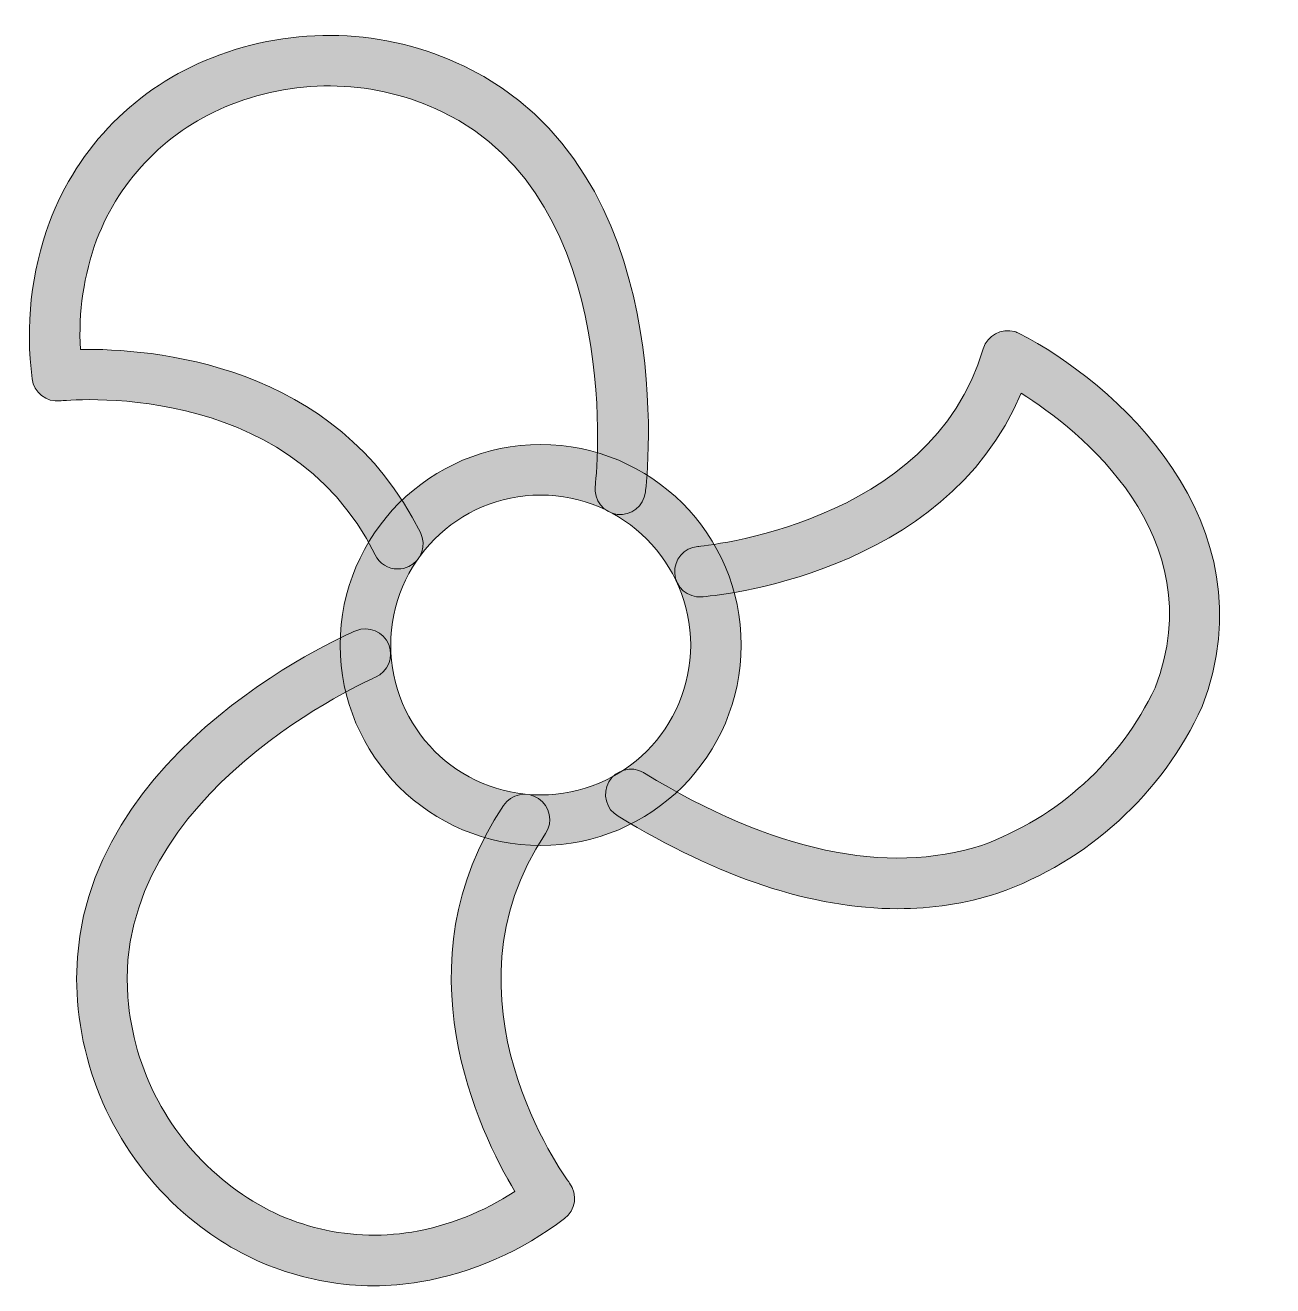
# Model space of a CAD drawing. Header units: inches. Extents: x 41 to 161, y 29 to 150.
import ezdxf

# ---------------------------------------------------------------- set-up
doc = ezdxf.new("R2010")
doc.units = ezdxf.units.IN
doc.header["$MEASUREMENT"] = 0
doc.layers.add('Icons', color=7, linetype='Continuous')

msp = doc.modelspace()

# ---------------------------------------------------------------- hatches: boundary and pattern name
at = {"layer": 'Icons', "true_color": 0xffffff}
h = msp.add_hatch(color=7, dxfattribs=at)
h.dxf.hatch_style = 2
edge = h.paths.add_edge_path()
edge.add_spline(control_points=[(76.81, 97.92), (75.88, 97.92), (75.02, 98.45), (74.61, 99.29), (66.12, 116.55), (44.42, 114.18), (44.2, 114.16), (42.86, 114.01), (41.65, 114.96), (41.49, 116.3), (40.82, 121.4), (41.39, 126.59), (43.16, 131.43), (45.91, 138.71), (51.62, 144.49), (58.88, 147.31), (66.74, 150.45), (75.57, 150.16), (83.21, 146.5), (104.28, 136.4), (100.88, 106.59), (100.73, 105.33), (100.57, 103.99), (99.35, 103.04), (98.01, 103.2), (96.67, 103.36), (95.72, 104.58), (95.88, 105.92), (95.88, 105.92), (95.88, 105.92), (95.88, 105.92), (95.92, 106.2), (98.99, 133.52), (81.09, 142.1), (74.69, 145.17), (67.29, 145.41), (60.7, 142.78), (54.71, 140.46), (50, 135.71), (47.72, 129.71), (46.48, 126.33), (45.95, 122.73), (46.15, 119.13), (52.9, 119.23), (70.88, 117.92), (79, 101.43), (79.6, 100.22), (79.1, 98.76), (77.89, 98.16), (77.89, 98.16), (77.89, 98.16), (77.89, 98.16), (77.55, 98), (77.18, 97.92), (76.81, 97.92), (76.81, 97.92), (76.81, 97.92), (76.81, 97.92)], knot_values=[0, 0, 0, 0, 1, 1, 1, 2, 2, 2, 3, 3, 3, 4, 4, 4, 5, 5, 5, 6, 6, 6, 7, 7, 7, 8, 8, 8, 9, 9, 9, 10, 10, 10, 11, 11, 11, 12, 12, 12, 13, 13, 13, 14, 14, 14, 15, 15, 15, 16, 16, 16, 17, 17, 17, 18, 18, 18, 19, 19, 19, 19], degree=3, periodic=1)
h = msp.add_hatch(color=7, dxfattribs=at)
h.dxf.hatch_style = 2
edge = h.paths.add_edge_path()
edge.add_spline(control_points=[(125.12, 65.1), (116.88, 65.1), (107.84, 68.09), (98.1, 74.03), (96.93, 74.7), (96.53, 76.19), (97.21, 77.36), (97.88, 78.53), (99.37, 78.93), (100.54, 78.26), (100.57, 78.24), (100.61, 78.22), (100.64, 78.19), (113.05, 70.63), (124, 68.28), (133.2, 71.22), (140.57, 73.89), (146.59, 79.36), (149.97, 86.44), (155.58, 101.19), (142.65, 111.34), (137.02, 114.92), (129.66, 97.24), (107.17, 95.31), (106.16, 95.23), (104.82, 95.14), (103.65, 96.15), (103.56, 97.5), (103.47, 98.83), (104.46, 99.98), (105.79, 100.1), (106.02, 100.11), (128.34, 102.08), (133.37, 119.2), (133.75, 120.49), (135.11, 121.23), (136.4, 120.85), (136.54, 120.81), (136.68, 120.75), (136.82, 120.68), (145.92, 116.05), (161.33, 102.56), (154.51, 84.62), (150.63, 76.19), (143.51, 69.68), (134.76, 66.59), (131.64, 65.59), (128.39, 65.09), (125.12, 65.1), (125.12, 65.1), (125.12, 65.1), (125.12, 65.1)], knot_values=[0, 0, 0, 0, 1, 1, 1, 2, 2, 2, 3, 3, 3, 4, 4, 4, 5, 5, 5, 6, 6, 6, 7, 7, 7, 8, 8, 8, 9, 9, 9, 10, 10, 10, 11, 11, 11, 12, 12, 12, 13, 13, 13, 14, 14, 14, 15, 15, 15, 16, 16, 16, 17, 17, 17, 17], degree=3, periodic=1)
h = msp.add_hatch(color=7, dxfattribs=at)
h.dxf.hatch_style = 2
edge = h.paths.add_edge_path()
edge.add_spline(control_points=[(90.61, 71.21), (79.92, 71.21), (71.25, 79.88), (71.25, 90.57), (71.25, 101.27), (79.92, 109.94), (90.61, 109.94), (101.31, 109.94), (109.98, 101.27), (109.98, 90.57), (109.97, 79.88), (101.3, 71.22), (90.61, 71.21)], knot_values=[0, 0, 0, 0, 1, 1, 1, 2, 2, 2, 3, 3, 3, 4, 4, 4, 4], degree=3, periodic=1)
edge = h.paths.add_edge_path()
edge.add_spline(control_points=[(90.61, 105.06), (82.61, 105.06), (76.13, 98.57), (76.13, 90.57), (76.13, 82.57), (82.61, 76.09), (90.61, 76.09), (98.61, 76.09), (105.1, 82.57), (105.1, 90.57), (105.1, 90.57), (105.1, 90.57), (105.1, 90.57), (105.09, 98.57), (98.61, 105.05), (90.61, 105.06), (90.61, 105.06), (90.61, 105.06), (90.61, 105.06)], knot_values=[0, 0, 0, 0, 1, 1, 1, 2, 2, 2, 3, 3, 3, 4, 4, 4, 5, 5, 5, 6, 6, 6, 6], degree=3, periodic=1)
h = msp.add_hatch(color=7, dxfattribs=at)
h.dxf.hatch_style = 2
edge = h.paths.add_edge_path()
edge.add_spline(control_points=[(74.48, 28.67), (68.25, 28.69), (62.21, 30.82), (57.34, 34.71), (50.68, 39.95), (46.52, 47.74), (45.87, 56.19), (44.08, 79.49), (71.59, 91.46), (72.76, 91.96), (74.01, 92.46), (75.43, 91.86), (75.94, 90.61), (76.43, 89.39), (75.87, 88), (74.67, 87.47), (74.42, 87.36), (49.22, 76.36), (50.73, 56.56), (51.28, 49.48), (54.76, 42.95), (60.35, 38.56), (65.35, 34.53), (71.83, 32.83), (78.17, 33.86), (81.72, 34.47), (85.1, 35.81), (88.11, 37.78), (84.7, 43.49), (76.79, 59.8), (87.02, 75.08), (87.77, 76.2), (89.28, 76.5), (90.4, 75.75), (91.52, 75), (91.83, 73.48), (91.08, 72.36), (80.41, 56.44), (92.87, 39.31), (93.4, 38.59), (94.21, 37.51), (93.99, 35.98), (92.91, 35.17), (92.91, 35.17), (92.91, 35.17), (92.91, 35.17), (88.82, 32.03), (84.03, 29.93), (78.95, 29.05), (77.48, 28.8), (75.98, 28.67), (74.48, 28.67)], knot_values=[0, 0, 0, 0, 1, 1, 1, 2, 2, 2, 3, 3, 3, 4, 4, 4, 5, 5, 5, 6, 6, 6, 7, 7, 7, 8, 8, 8, 9, 9, 9, 10, 10, 10, 11, 11, 11, 12, 12, 12, 13, 13, 13, 14, 14, 14, 15, 15, 15, 16, 16, 16, 17, 17, 17, 17], degree=3, periodic=1)

# ---------------------------------------------------------------- linework, layer by layer
at = {"layer": 'Icons', "lineweight": 0}
for points, knots in [([(76.81, 97.92), (75.88, 97.92), (75.02, 98.45), (74.61, 99.29), (66.12, 116.55), (44.42, 114.18), (44.2, 114.16), (42.86, 114.01), (41.65, 114.96), (41.49, 116.3), (40.82, 121.4), (41.39, 126.59), (43.16, 131.43), (45.91, 138.71), (51.62, 144.49), (58.88, 147.31), (66.74, 150.45), (75.57, 150.16), (83.21, 146.5), (104.28, 136.4), (100.88, 106.59), (100.73, 105.33), (100.57, 103.99), (99.35, 103.04), (98.01, 103.2), (96.67, 103.36), (95.72, 104.58), (95.88, 105.92), (95.88, 105.92), (95.88, 105.92), (95.88, 105.92), (95.92, 106.2), (98.99, 133.52), (81.09, 142.1), (74.69, 145.17), (67.29, 145.41), (60.7, 142.78), (54.71, 140.46), (50, 135.71), (47.72, 129.71), (46.48, 126.33), (45.95, 122.73), (46.15, 119.13), (52.9, 119.23), (70.88, 117.92), (79, 101.43), (79.6, 100.22), (79.1, 98.76), (77.89, 98.16), (77.89, 98.16), (77.89, 98.16), (77.89, 98.16), (77.55, 98), (77.18, 97.92), (76.81, 97.92), (76.81, 97.92), (76.81, 97.92), (76.81, 97.92)], [0, 0, 0, 0, 1, 1, 1, 2, 2, 2, 3, 3, 3, 4, 4, 4, 5, 5, 5, 6, 6, 6, 7, 7, 7, 8, 8, 8, 9, 9, 9, 10, 10, 10, 11, 11, 11, 12, 12, 12, 13, 13, 13, 14, 14, 14, 15, 15, 15, 16, 16, 16, 17, 17, 17, 18, 18, 18, 19, 19, 19, 19]), ([(125.12, 65.1), (116.88, 65.1), (107.84, 68.09), (98.1, 74.03), (96.93, 74.7), (96.53, 76.19), (97.21, 77.36), (97.88, 78.53), (99.37, 78.93), (100.54, 78.26), (100.57, 78.24), (100.61, 78.22), (100.64, 78.19), (113.05, 70.63), (124, 68.28), (133.2, 71.22), (140.57, 73.89), (146.59, 79.36), (149.97, 86.44), (155.58, 101.19), (142.65, 111.34), (137.02, 114.92), (129.66, 97.24), (107.17, 95.31), (106.16, 95.23), (104.82, 95.14), (103.65, 96.15), (103.56, 97.5), (103.47, 98.83), (104.46, 99.98), (105.79, 100.1), (106.02, 100.11), (128.34, 102.08), (133.37, 119.2), (133.75, 120.49), (135.11, 121.23), (136.4, 120.85), (136.54, 120.81), (136.68, 120.75), (136.82, 120.68), (145.92, 116.05), (161.33, 102.56), (154.51, 84.62), (150.63, 76.19), (143.51, 69.68), (134.76, 66.59), (131.64, 65.59), (128.39, 65.09), (125.12, 65.1), (125.12, 65.1), (125.12, 65.1), (125.12, 65.1)], [0, 0, 0, 0, 1, 1, 1, 2, 2, 2, 3, 3, 3, 4, 4, 4, 5, 5, 5, 6, 6, 6, 7, 7, 7, 8, 8, 8, 9, 9, 9, 10, 10, 10, 11, 11, 11, 12, 12, 12, 13, 13, 13, 14, 14, 14, 15, 15, 15, 16, 16, 16, 17, 17, 17, 17]), ([(90.61, 71.21), (79.92, 71.21), (71.25, 79.88), (71.25, 90.57), (71.25, 101.27), (79.92, 109.94), (90.61, 109.94), (101.31, 109.94), (109.98, 101.27), (109.98, 90.57), (109.97, 79.88), (101.3, 71.22), (90.61, 71.21)], [0, 0, 0, 0, 1, 1, 1, 2, 2, 2, 3, 3, 3, 4, 4, 4, 4]), ([(90.61, 105.06), (82.61, 105.06), (76.13, 98.57), (76.13, 90.57), (76.13, 82.57), (82.61, 76.09), (90.61, 76.09), (98.61, 76.09), (105.1, 82.57), (105.1, 90.57), (105.1, 90.57), (105.1, 90.57), (105.1, 90.57), (105.09, 98.57), (98.61, 105.05), (90.61, 105.06), (90.61, 105.06), (90.61, 105.06), (90.61, 105.06)], [0, 0, 0, 0, 1, 1, 1, 2, 2, 2, 3, 3, 3, 4, 4, 4, 5, 5, 5, 6, 6, 6, 6]), ([(74.48, 28.67), (68.25, 28.69), (62.21, 30.82), (57.34, 34.71), (50.68, 39.95), (46.52, 47.74), (45.87, 56.19), (44.08, 79.49), (71.59, 91.46), (72.76, 91.96), (74.01, 92.46), (75.43, 91.86), (75.94, 90.61), (76.43, 89.39), (75.87, 88), (74.67, 87.47), (74.42, 87.36), (49.22, 76.36), (50.73, 56.56), (51.28, 49.48), (54.76, 42.95), (60.35, 38.56), (65.35, 34.53), (71.83, 32.83), (78.17, 33.86), (81.72, 34.47), (85.1, 35.81), (88.11, 37.78), (84.7, 43.49), (76.79, 59.8), (87.02, 75.08), (87.77, 76.2), (89.28, 76.5), (90.4, 75.75), (91.52, 75), (91.83, 73.48), (91.08, 72.36), (80.41, 56.44), (92.87, 39.31), (93.4, 38.59), (94.21, 37.51), (93.99, 35.98), (92.91, 35.17), (92.91, 35.17), (92.91, 35.17), (92.91, 35.17), (88.82, 32.03), (84.03, 29.93), (78.95, 29.05), (77.48, 28.8), (75.98, 28.67), (74.48, 28.67)], [0, 0, 0, 0, 1, 1, 1, 2, 2, 2, 3, 3, 3, 4, 4, 4, 5, 5, 5, 6, 6, 6, 7, 7, 7, 8, 8, 8, 9, 9, 9, 10, 10, 10, 11, 11, 11, 12, 12, 12, 13, 13, 13, 14, 14, 14, 15, 15, 15, 16, 16, 16, 17, 17, 17, 17])]:
    msp.add_open_spline(points, degree=3, knots=knots, dxfattribs=at)

doc.saveas('drawing.dxf')
